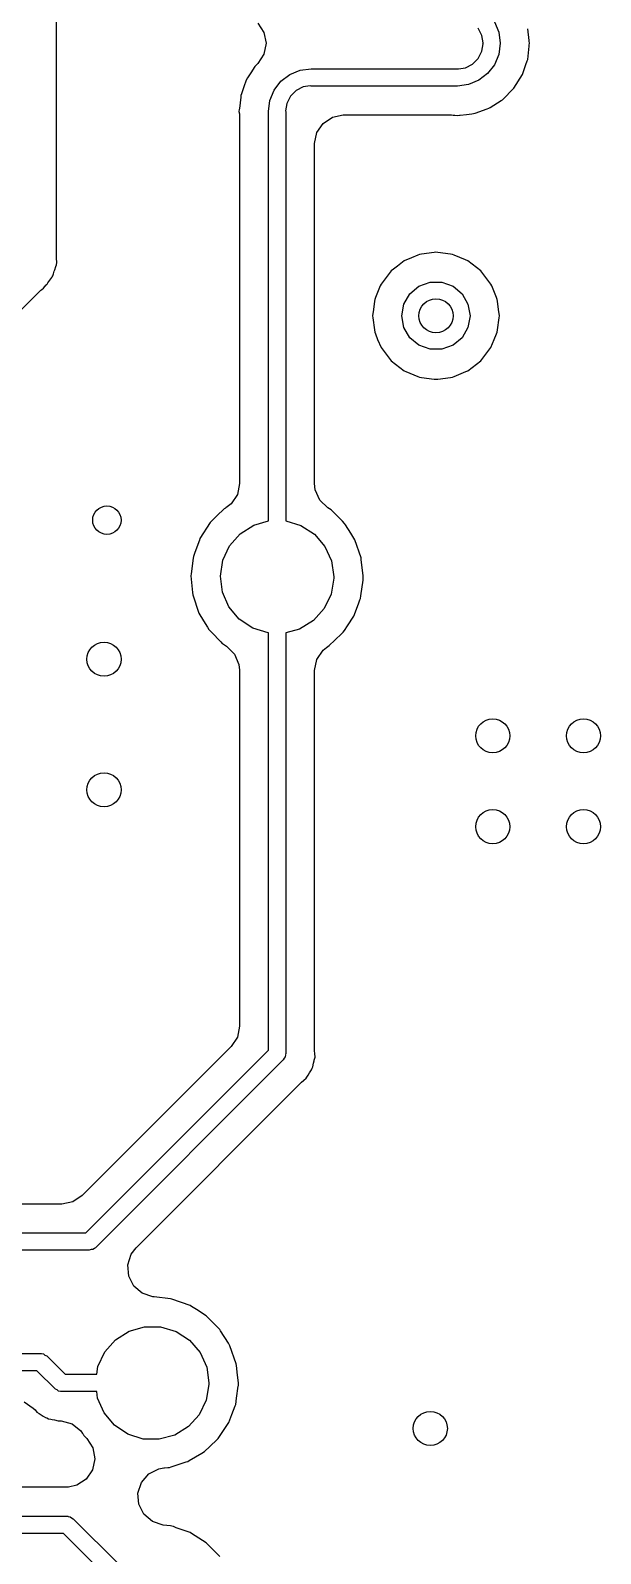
# Model space of a CAD drawing. Extents: x 0.99 to 4.24, y -7.27 to -4.02.
# Drawn here: x 2.517 to 2.715, y -6.599 to -6.07 of the extents above; entities that cross this region are included whole.
import ezdxf

# ---------------------------------------------------------------- set-up
doc = ezdxf.new("R2010")
doc.units = 0
doc.header["$MEASUREMENT"] = 0
doc.layers.add('BLACK', color=7, linetype='CONTINUOUS')

msp = doc.modelspace()

# ---------------------------------------------------------------- linework, layer by layer
at = {"layer": 'BLACK', "linetype": 'CONTINUOUS'}
for p, q in [((2.52583, -6.14872), (2.52583, -6.05132)), ((2.59564, -6.06776), (2.5978, -6.07099)), ((2.67776, -6.0674), (2.67924, -6.07097)), ((2.5978, -6.07099), (2.59855, -6.0748)), ((2.67341, -6.07205), (2.67215, -6.06956)), ((2.67381, -6.07458), (2.67341, -6.07205)), ((2.67924, -6.07097), (2.67974, -6.0748)), ((2.6898, -6.07379), (2.68935, -6.0698)), ((2.68981, -6.07384), (2.6898, -6.07379)), ((2.68981, -6.07386), (2.68981, -6.07384)), ((2.68984, -6.0741), (2.68981, -6.07386)), ((2.5978, -6.07861), (2.59564, -6.08185)), ((2.59855, -6.0748), (2.5978, -6.07861)), ((2.67215, -6.08005), (2.67341, -6.07756)), ((2.67341, -6.07756), (2.67382, -6.07503)), ((2.67374, -6.0748), (2.67381, -6.07458)), ((2.67382, -6.07503), (2.67374, -6.0748)), ((2.67374, -6.0748), (2.67374, -6.0748)), ((2.67924, -6.07864), (2.67776, -6.08221)), ((2.67974, -6.0748), (2.67924, -6.07864)), ((2.67974, -6.0748), (2.67974, -6.0748)), ((2.68929, -6.08036), (2.68981, -6.0758)), ((2.68981, -6.07576), (2.68984, -6.07549)), ((2.68981, -6.07577), (2.68981, -6.07576)), ((2.68981, -6.0758), (2.68981, -6.07577)), ((2.68996, -6.0748), (2.68984, -6.0741)), ((2.68984, -6.07549), (2.68996, -6.0748)), ((2.59464, -6.08285), (2.5933, -6.08498)), ((2.59564, -6.08185), (2.59464, -6.08285)), ((2.60677, -6.0856), (2.61034, -6.08412)), ((2.61034, -6.08412), (2.61417, -6.08361)), ((2.61417, -6.08361), (2.66493, -6.08361)), ((2.66493, -6.08361), (2.66526, -6.08367)), ((2.66526, -6.08367), (2.66769, -6.08329)), ((2.66769, -6.08329), (2.67017, -6.08202)), ((2.67017, -6.08202), (2.67215, -6.08005)), ((2.67776, -6.08221), (2.6754, -6.08528)), ((2.68744, -6.08564), (2.68869, -6.08209)), ((2.68869, -6.08209), (2.68911, -6.08089)), ((2.68911, -6.08089), (2.68929, -6.08036)), ((2.68911, -6.08089), (2.68911, -6.08089)), ((2.59166, -6.08758), (2.59085, -6.08991)), ((2.59215, -6.0868), (2.59166, -6.08758)), ((2.5933, -6.08498), (2.59215, -6.0868)), ((2.60135, -6.09102), (2.6037, -6.08795)), ((2.6037, -6.08795), (2.60677, -6.0856)), ((2.61384, -6.08956), (2.61142, -6.08994)), ((2.61417, -6.08961), (2.61384, -6.08956)), ((2.66493, -6.08961), (2.61417, -6.08961)), ((2.66876, -6.08911), (2.66493, -6.08962)), ((2.66493, -6.08962), (2.66493, -6.08961)), ((2.66493, -6.08961), (2.66493, -6.08961)), ((2.66493, -6.08961), (2.66493, -6.08961)), ((2.67234, -6.08763), (2.66876, -6.08911)), ((2.6754, -6.08528), (2.67234, -6.08763)), ((2.68447, -6.09038), (2.68744, -6.08564)), ((2.58975, -6.09342), (2.5893, -6.09743)), ((2.58981, -6.09286), (2.58975, -6.09342)), ((2.59, -6.09232), (2.58981, -6.09286)), ((2.59085, -6.08991), (2.59, -6.09232)), ((2.59936, -6.09843), (2.59987, -6.09459)), ((2.59987, -6.09459), (2.60135, -6.09102)), ((2.60696, -6.09318), (2.60569, -6.09567)), ((2.60893, -6.09121), (2.60696, -6.09318)), ((2.61142, -6.08994), (2.60893, -6.09121)), ((2.67625, -6.09702), (2.68004, -6.09464)), ((2.68004, -6.09464), (2.68051, -6.09434)), ((2.68004, -6.09464), (2.68004, -6.09464)), ((2.68051, -6.09434), (2.68447, -6.09038)), ((2.58926, -6.09774), (2.58914, -6.09843)), ((2.58914, -6.09843), (2.58929, -6.09928)), ((2.58929, -6.09747), (2.58926, -6.09774)), ((2.5893, -6.09743), (2.58929, -6.09746)), ((2.58929, -6.09746), (2.58929, -6.09747)), ((2.58929, -6.09928), (2.58929, -6.09987)), ((2.58929, -6.09987), (2.58934, -6.10044)), ((2.58934, -6.10044), (2.58934, -6.22741)), ((2.59936, -6.24043), (2.59936, -6.09843)), ((2.60569, -6.09567), (2.60529, -6.0982)), ((2.60529, -6.0982), (2.60536, -6.09843)), ((2.60536, -6.09843), (2.60536, -6.2404)), ((2.6183, -6.10255), (2.62153, -6.10039)), ((2.62153, -6.10039), (2.62534, -6.09963)), ((2.62534, -6.09963), (2.66292, -6.09963)), ((2.66292, -6.09963), (2.66349, -6.09968)), ((2.66349, -6.09968), (2.66407, -6.09968)), ((2.66407, -6.09968), (2.66493, -6.09983)), ((2.66493, -6.09983), (2.6656, -6.09972)), ((2.6656, -6.09972), (2.6659, -6.09968)), ((2.6659, -6.09968), (2.6659, -6.09968)), ((2.6659, -6.09968), (2.66591, -6.09968)), ((2.66591, -6.09968), (2.66808, -6.09944)), ((2.66808, -6.09944), (2.66994, -6.09923)), ((2.66994, -6.09923), (2.67049, -6.09917)), ((2.66994, -6.09923), (2.66994, -6.09923)), ((2.67049, -6.09917), (2.67102, -6.09898)), ((2.67102, -6.09898), (2.67525, -6.0975)), ((2.67102, -6.09898), (2.67102, -6.09898)), ((2.67525, -6.0975), (2.67577, -6.09732)), ((2.67525, -6.0975), (2.67525, -6.0975)), ((2.67577, -6.09732), (2.67625, -6.09702)), ((2.67625, -6.09702), (2.67625, -6.09702)), ((2.61614, -6.10578), (2.6183, -6.10255)), ((2.61538, -6.10959), (2.61614, -6.10578)), ((2.61538, -6.22745), (2.61538, -6.10959)), ((2.65243, -6.14794), (2.65178, -6.14802)), ((2.65683, -6.14736), (2.65243, -6.14794)), ((2.65243, -6.14794), (2.65243, -6.14794)), ((2.65748, -6.14727), (2.65683, -6.14736)), ((2.65813, -6.14736), (2.65748, -6.14727)), ((2.66253, -6.14794), (2.65813, -6.14736)), ((2.66318, -6.14802), (2.66253, -6.14794)), ((2.66253, -6.14794), (2.66253, -6.14794)), ((2.52523, -6.15332), (2.52561, -6.15225)), ((2.52561, -6.15225), (2.52581, -6.15166)), ((2.52561, -6.15225), (2.52561, -6.15225)), ((2.52581, -6.15166), (2.52583, -6.15145)), ((2.52584, -6.14911), (2.52583, -6.14872)), ((2.52583, -6.15127), (2.52591, -6.15099)), ((2.52583, -6.15145), (2.52583, -6.15127)), ((2.52591, -6.15099), (2.52584, -6.14911)), ((2.64274, -6.15308), (2.64191, -6.15372)), ((2.64409, -6.15205), (2.64274, -6.15308)), ((2.64647, -6.15022), (2.64409, -6.15205)), ((2.64897, -6.14919), (2.64647, -6.15022)), ((2.65118, -6.14827), (2.64897, -6.14919)), ((2.65178, -6.14802), (2.65118, -6.14827)), ((2.65118, -6.14827), (2.65118, -6.14827)), ((2.66378, -6.14827), (2.66318, -6.14802)), ((2.66776, -6.14992), (2.66378, -6.14827)), ((2.66378, -6.14827), (2.66378, -6.14827)), ((2.66849, -6.15022), (2.66776, -6.14992)), ((2.67305, -6.15372), (2.66849, -6.15022)), ((2.52138, -6.15973), (2.52231, -6.15854)), ((2.52231, -6.15854), (2.52237, -6.15858)), ((2.52237, -6.15858), (2.52248, -6.15837)), ((2.52248, -6.15837), (2.52255, -6.1583)), ((2.52255, -6.1583), (2.52289, -6.15782)), ((2.52289, -6.15782), (2.52317, -6.15745)), ((2.52317, -6.15745), (2.52392, -6.15651)), ((2.52392, -6.15651), (2.52427, -6.15606)), ((2.52392, -6.15651), (2.52392, -6.15651)), ((2.52427, -6.15606), (2.52438, -6.15574)), ((2.52438, -6.15574), (2.52458, -6.15547)), ((2.52458, -6.15547), (2.52481, -6.15469)), ((2.52481, -6.15469), (2.52508, -6.15377)), ((2.52481, -6.15469), (2.52481, -6.15469)), ((2.52508, -6.15377), (2.52523, -6.15332)), ((2.63841, -6.15828), (2.63816, -6.15888)), ((2.64191, -6.15372), (2.63841, -6.15828)), ((2.65157, -6.15906), (2.65543, -6.15766)), ((2.65543, -6.15766), (2.65953, -6.15766)), ((2.65953, -6.15766), (2.66339, -6.15906)), ((2.67655, -6.15828), (2.67305, -6.15372)), ((2.6768, -6.15888), (2.67655, -6.15828)), ((2.38673, -6.29412), (2.52044, -6.16041)), ((2.52044, -6.16041), (2.5207, -6.16016)), ((2.5207, -6.16016), (2.52138, -6.15973)), ((2.63621, -6.16359), (2.63613, -6.16424)), ((2.6365, -6.16289), (2.63621, -6.16359)), ((2.63816, -6.15888), (2.6365, -6.16289)), ((2.64638, -6.16525), (2.64843, -6.1617)), ((2.64843, -6.1617), (2.65157, -6.15906)), ((2.66339, -6.15906), (2.66653, -6.1617)), ((2.66653, -6.1617), (2.66858, -6.16525)), ((2.67846, -6.16289), (2.6768, -6.15888)), ((2.67875, -6.16359), (2.67846, -6.16289)), ((2.67883, -6.16424), (2.67875, -6.16359)), ((2.63575, -6.1671), (2.63546, -6.16929)), ((2.63613, -6.16424), (2.63575, -6.1671)), ((2.63613, -6.16424), (2.63613, -6.16424)), ((2.64567, -6.16929), (2.64638, -6.16525)), ((2.66858, -6.16525), (2.66929, -6.16929)), ((2.67921, -6.1671), (2.67883, -6.16424)), ((2.67883, -6.16424), (2.67883, -6.16424)), ((2.6795, -6.16929), (2.67921, -6.1671)), ((2.63546, -6.16929), (2.63555, -6.16994)), ((2.63555, -6.16994), (2.63611, -6.1742)), ((2.63611, -6.1742), (2.63621, -6.17499)), ((2.64638, -6.17333), (2.64567, -6.16929)), ((2.64843, -6.17688), (2.64638, -6.17333)), ((2.66858, -6.17333), (2.66653, -6.17688)), ((2.66929, -6.16929), (2.66858, -6.17333)), ((2.67875, -6.17499), (2.67885, -6.1742)), ((2.67885, -6.1742), (2.67941, -6.16994)), ((2.67941, -6.16994), (2.6795, -6.16929)), ((2.63621, -6.17499), (2.63646, -6.17559)), ((2.63646, -6.17559), (2.63646, -6.17559)), ((2.63646, -6.17559), (2.63724, -6.17747)), ((2.63724, -6.17747), (2.63841, -6.1803)), ((2.65157, -6.17952), (2.64843, -6.17688)), ((2.65543, -6.18092), (2.65157, -6.17952)), ((2.66339, -6.17952), (2.65953, -6.18092)), ((2.66653, -6.17688), (2.66339, -6.17952)), ((2.67655, -6.1803), (2.67772, -6.17747)), ((2.67772, -6.17747), (2.6785, -6.17559)), ((2.6785, -6.17559), (2.67875, -6.17499)), ((2.6785, -6.17559), (2.6785, -6.17559)), ((2.63841, -6.1803), (2.64191, -6.18486)), ((2.64191, -6.18486), (2.64647, -6.18836)), ((2.65953, -6.18092), (2.65543, -6.18092)), ((2.66849, -6.18836), (2.67305, -6.18486)), ((2.67305, -6.18486), (2.67655, -6.1803)), ((2.64647, -6.18836), (2.64707, -6.18861)), ((2.64707, -6.18861), (2.65118, -6.19031)), ((2.66378, -6.19031), (2.66789, -6.18861)), ((2.66789, -6.18861), (2.66849, -6.18836)), ((2.65118, -6.19031), (2.65118, -6.19031)), ((2.65118, -6.19031), (2.65178, -6.19056)), ((2.65178, -6.19056), (2.65243, -6.19065)), ((2.65243, -6.19065), (2.65243, -6.19065)), ((2.65243, -6.19065), (2.65683, -6.19123)), ((2.65683, -6.19123), (2.65748, -6.19131)), ((2.65748, -6.19131), (2.65813, -6.19123)), ((2.65813, -6.19123), (2.66253, -6.19065)), ((2.66253, -6.19065), (2.66318, -6.19056)), ((2.66253, -6.19065), (2.66253, -6.19065)), ((2.66318, -6.19056), (2.66378, -6.19031)), ((2.66378, -6.19031), (2.66378, -6.19031)), ((2.58858, -6.23122), (2.58643, -6.23445)), ((2.58934, -6.22741), (2.58858, -6.23122)), ((2.61562, -6.22962), (2.61538, -6.22745)), ((2.61719, -6.23317), (2.61562, -6.22962)), ((2.58356, -6.23668), (2.58196, -6.23824)), ((2.58396, -6.23629), (2.58356, -6.23668)), ((2.58356, -6.23668), (2.58356, -6.23668)), ((2.58443, -6.23599), (2.58396, -6.23629)), ((2.5846, -6.23589), (2.58443, -6.23599)), ((2.58443, -6.23599), (2.58443, -6.23599)), ((2.58643, -6.23445), (2.5846, -6.23589)), ((2.62001, -6.23586), (2.61719, -6.23317)), ((2.62109, -6.23655), (2.62001, -6.23586)), ((2.62184, -6.2373), (2.62109, -6.23655)), ((2.62508, -6.24056), (2.62184, -6.2373)), ((2.5792, -6.24095), (2.57559, -6.24655)), ((2.58196, -6.23824), (2.5792, -6.24095)), ((2.5896, -6.24485), (2.59432, -6.24187)), ((2.59432, -6.24187), (2.59936, -6.24043)), ((2.60536, -6.2404), (2.61062, -6.24197)), ((2.61062, -6.24197), (2.6153, -6.24501)), ((2.62579, -6.24127), (2.62508, -6.24056)), ((2.62608, -6.24175), (2.62579, -6.24127)), ((2.62794, -6.24472), (2.62608, -6.24175)), ((2.5754, -6.24707), (2.57385, -6.25134)), ((2.57559, -6.24655), (2.5754, -6.24707)), ((2.5754, -6.24707), (2.5754, -6.24707)), ((2.58591, -6.24904), (2.5896, -6.24485)), ((2.6153, -6.24501), (2.61895, -6.24924)), ((2.62932, -6.24693), (2.62794, -6.24472)), ((2.63151, -6.25322), (2.62932, -6.24693)), ((2.57324, -6.25337), (2.57256, -6.25875)), ((2.57331, -6.25281), (2.57324, -6.25337)), ((2.57385, -6.25134), (2.57331, -6.25281)), ((2.58354, -6.25409), (2.58591, -6.24904)), ((2.61895, -6.24924), (2.62126, -6.25432)), ((2.63157, -6.25377), (2.63151, -6.25322)), ((2.57256, -6.25875), (2.57247, -6.25943)), ((2.58268, -6.2596), (2.58354, -6.25409)), ((2.62126, -6.25432), (2.62205, -6.25984)), ((2.63221, -6.25946), (2.63157, -6.25377)), ((2.63157, -6.25377), (2.63157, -6.25377)), ((2.57247, -6.25943), (2.5727, -6.26176)), ((2.5727, -6.26176), (2.57305, -6.2653)), ((2.5834, -6.26514), (2.58268, -6.2596)), ((2.62204, -6.26032), (2.62112, -6.26583)), ((2.62205, -6.25984), (2.62204, -6.26032)), ((2.63143, -6.26644), (2.6322, -6.26099)), ((2.6322, -6.26099), (2.63224, -6.26068)), ((2.6322, -6.26099), (2.6322, -6.26099)), ((2.63225, -6.25984), (2.63221, -6.25946)), ((2.63224, -6.26068), (2.63225, -6.25984)), ((2.57305, -6.2653), (2.57312, -6.26606)), ((2.57312, -6.26606), (2.57523, -6.27238)), ((2.58565, -6.27024), (2.5834, -6.26514)), ((2.62112, -6.26583), (2.61868, -6.27085)), ((2.62895, -6.27351), (2.63059, -6.26918)), ((2.63059, -6.26918), (2.63112, -6.2678)), ((2.63112, -6.2678), (2.63132, -6.26728)), ((2.63112, -6.2678), (2.63112, -6.2678)), ((2.63132, -6.26728), (2.63143, -6.26644)), ((2.57523, -6.27238), (2.57685, -6.27506)), ((2.58924, -6.27452), (2.58565, -6.27024)), ((2.59389, -6.27761), (2.58924, -6.27452)), ((2.61868, -6.27085), (2.61494, -6.27499)), ((2.62678, -6.27677), (2.62895, -6.27351)), ((2.57685, -6.27506), (2.57818, -6.27726)), ((2.57818, -6.27726), (2.57868, -6.27808)), ((2.57868, -6.27808), (2.57962, -6.27906)), ((2.57962, -6.27906), (2.58286, -6.28241)), ((2.59921, -6.27927), (2.59389, -6.27761)), ((2.59936, -6.27928), (2.59921, -6.27927)), ((2.59936, -6.42395), (2.59936, -6.27928)), ((2.61018, -6.27791), (2.60536, -6.27922)), ((2.60536, -6.27922), (2.60536, -6.4252)), ((2.61494, -6.27499), (2.61018, -6.27791)), ((2.62237, -6.28181), (2.62486, -6.27944)), ((2.62486, -6.27944), (2.62526, -6.27906)), ((2.62526, -6.27906), (2.6257, -6.2784)), ((2.6257, -6.2784), (2.62678, -6.27677)), ((2.58286, -6.28241), (2.58331, -6.28288)), ((2.58331, -6.28288), (2.58377, -6.28318)), ((2.58377, -6.28318), (2.58377, -6.28318)), ((2.58377, -6.28318), (2.58484, -6.28388)), ((2.58484, -6.28388), (2.58761, -6.2866)), ((2.61614, -6.28851), (2.6183, -6.28528)), ((2.6183, -6.28528), (2.61954, -6.28431)), ((2.61951, -6.28427), (2.61996, -6.28394)), ((2.61954, -6.28431), (2.61951, -6.28427)), ((2.61996, -6.28394), (2.62044, -6.28365)), ((2.62044, -6.28365), (2.62237, -6.28181)), ((2.58761, -6.2866), (2.58913, -6.29017)), ((2.58913, -6.29017), (2.58934, -6.29221)), ((2.61538, -6.29232), (2.61614, -6.28851)), ((2.58934, -6.29221), (2.58934, -6.41568)), ((2.61538, -6.42419), (2.61538, -6.29232)), ((2.58934, -6.41568), (2.58858, -6.41949)), ((2.58858, -6.41949), (2.58643, -6.42272)), ((2.58643, -6.42272), (2.53474, -6.47441)), ((2.53597, -6.48734), (2.59936, -6.42395)), ((2.60448, -6.42732), (2.53934, -6.49247)), ((2.60476, -6.42672), (2.60448, -6.42732)), ((2.60518, -6.42622), (2.60476, -6.42672)), ((2.60529, -6.42558), (2.60518, -6.42622)), ((2.60535, -6.42546), (2.60529, -6.42558)), ((2.60536, -6.4252), (2.60533, -6.42538)), ((2.60533, -6.42538), (2.60535, -6.42546)), ((2.61501, -6.42845), (2.6152, -6.4276)), ((2.6152, -6.4276), (2.61524, -6.42742)), ((2.61524, -6.42742), (2.61553, -6.42635)), ((2.61542, -6.42506), (2.61538, -6.42419)), ((2.61553, -6.42635), (2.61542, -6.42506)), ((2.61249, -6.43369), (2.61314, -6.43258)), ((2.61314, -6.43258), (2.6136, -6.43184)), ((2.6136, -6.43184), (2.61384, -6.4315)), ((2.61384, -6.4315), (2.61434, -6.43078)), ((2.61384, -6.4315), (2.61384, -6.4315)), ((2.61434, -6.43078), (2.61449, -6.43022)), ((2.61449, -6.43022), (2.61479, -6.42972)), ((2.61479, -6.42972), (2.61501, -6.42845)), ((2.55342, -6.49255), (2.61086, -6.43511)), ((2.61086, -6.43511), (2.6115, -6.43453)), ((2.6115, -6.43453), (2.61165, -6.4344)), ((2.61165, -6.4344), (2.61249, -6.43369)), ((2.53474, -6.47441), (2.53151, -6.47657)), ((2.5277, -6.47732), (2.43796, -6.47732)), ((2.53151, -6.47657), (2.5277, -6.47732)), ((2.42803, -6.48734), (2.53597, -6.48734)), ((2.53721, -6.49334), (2.42803, -6.49334)), ((2.53783, -6.49312), (2.53721, -6.49334)), ((2.53848, -6.49306), (2.53783, -6.49312)), ((2.53902, -6.49269), (2.53848, -6.49306)), ((2.53914, -6.49264), (2.53902, -6.49269)), ((2.53918, -6.49257), (2.53914, -6.49264)), ((2.53934, -6.49247), (2.53918, -6.49257)), ((2.55058, -6.49841), (2.55178, -6.49472)), ((2.55178, -6.49472), (2.55342, -6.49255)), ((2.55088, -6.50229), (2.55058, -6.49841)), ((2.55264, -6.50575), (2.55088, -6.50229)), ((2.55559, -6.50828), (2.55264, -6.50575)), ((2.55929, -6.50948), (2.55559, -6.50828)), ((2.55975, -6.50954), (2.55929, -6.50948)), ((2.56533, -6.5102), (2.55975, -6.50954)), ((2.56588, -6.51027), (2.56533, -6.5102)), ((2.56533, -6.5102), (2.56533, -6.5102)), ((2.57216, -6.5125), (2.56588, -6.51027)), ((2.57263, -6.5128), (2.57216, -6.5125)), ((2.57436, -6.5139), (2.57263, -6.5128)), ((2.57263, -6.5128), (2.57263, -6.5128)), ((2.57779, -6.51607), (2.57436, -6.5139)), ((2.5785, -6.5168), (2.57779, -6.51607)), ((2.58177, -6.52009), (2.5785, -6.5168)), ((2.5463, -6.52438), (2.55102, -6.5214)), ((2.55102, -6.5214), (2.55638, -6.51987)), ((2.55638, -6.51987), (2.56196, -6.5199)), ((2.56196, -6.5199), (2.56731, -6.5215)), ((2.56731, -6.5215), (2.572, -6.52454)), ((2.58248, -6.5208), (2.58177, -6.52009)), ((2.58278, -6.52127), (2.58248, -6.5208)), ((2.58547, -6.52559), (2.58278, -6.52127)), ((2.5426, -6.52856), (2.5463, -6.52438)), ((2.572, -6.52454), (2.57564, -6.52876)), ((2.58601, -6.52645), (2.58547, -6.52559)), ((2.5882, -6.53275), (2.58601, -6.52645)), ((2.42496, -6.52912), (2.52031, -6.52912)), ((2.52031, -6.52912), (2.52049, -6.52915)), ((2.52049, -6.52915), (2.52057, -6.52913)), ((2.52057, -6.52913), (2.52069, -6.52918)), ((2.52069, -6.52918), (2.52133, -6.5293)), ((2.52133, -6.5293), (2.52183, -6.52972)), ((2.52183, -6.52972), (2.52243, -6.53)), ((2.52243, -6.53), (2.5288, -6.53637)), ((2.54023, -6.53361), (2.5426, -6.52856)), ((2.57564, -6.52876), (2.57795, -6.53385)), ((2.58827, -6.5333), (2.5882, -6.53275)), ((2.58864, -6.53662), (2.58827, -6.5333)), ((2.58827, -6.5333), (2.58827, -6.5333)), ((2.51906, -6.53512), (2.42496, -6.53512)), ((2.52544, -6.54149), (2.51906, -6.53512)), ((2.5288, -6.53637), (2.5398, -6.53637)), ((2.5398, -6.53637), (2.54023, -6.53361)), ((2.57795, -6.53385), (2.57874, -6.53937)), ((2.58895, -6.53937), (2.58864, -6.53662)), ((2.52603, -6.54177), (2.52544, -6.54149)), ((2.52653, -6.54219), (2.52603, -6.54177)), ((2.52718, -6.5423), (2.52653, -6.54219)), ((2.5273, -6.54236), (2.52718, -6.5423)), ((2.52738, -6.54234), (2.5273, -6.54236)), ((2.52756, -6.54237), (2.52738, -6.54234)), ((2.5398, -6.54237), (2.52756, -6.54237)), ((2.5401, -6.54466), (2.5398, -6.54237)), ((2.57873, -6.53985), (2.57781, -6.54535)), ((2.57874, -6.53937), (2.57873, -6.53985)), ((2.58832, -6.54459), (2.58889, -6.54051)), ((2.58889, -6.54051), (2.58894, -6.5402)), ((2.58889, -6.54051), (2.58889, -6.54051)), ((2.58894, -6.5402), (2.58895, -6.53937)), ((2.51457, -6.54589), (2.5178, -6.54805)), ((2.5178, -6.54805), (2.51839, -6.54869)), ((2.51839, -6.54869), (2.51906, -6.5495)), ((2.54234, -6.54977), (2.5401, -6.54466)), ((2.57781, -6.54535), (2.57537, -6.55038)), ((2.58666, -6.55036), (2.58781, -6.54732)), ((2.58781, -6.54732), (2.58801, -6.5468)), ((2.58781, -6.54732), (2.58781, -6.54732)), ((2.58801, -6.5468), (2.58832, -6.54459)), ((2.51906, -6.5495), (2.51982, -6.54993)), ((2.51982, -6.54993), (2.51982, -6.54993)), ((2.51982, -6.54993), (2.52018, -6.55014)), ((2.52018, -6.55014), (2.52091, -6.55061)), ((2.52091, -6.55061), (2.52126, -6.55085)), ((2.52126, -6.55085), (2.52197, -6.55135)), ((2.52197, -6.55135), (2.52253, -6.5515)), ((2.52253, -6.5515), (2.52304, -6.55179)), ((2.52304, -6.55179), (2.5239, -6.55194)), ((2.5239, -6.55194), (2.5239, -6.55194)), ((2.5239, -6.55194), (2.52428, -6.55201)), ((2.52428, -6.55201), (2.5243, -6.55202)), ((2.5243, -6.55202), (2.52431, -6.55202)), ((2.52431, -6.55202), (2.52516, -6.55221)), ((2.52516, -6.55221), (2.52641, -6.55254)), ((2.52641, -6.55254), (2.52727, -6.55246)), ((2.52727, -6.55246), (2.5275, -6.55248)), ((2.5275, -6.55248), (2.53123, -6.55357)), ((2.53123, -6.55357), (2.53426, -6.556)), ((2.54593, -6.55404), (2.54234, -6.54977)), ((2.55058, -6.55714), (2.54593, -6.55404)), ((2.57163, -6.55452), (2.56687, -6.55744)), ((2.57537, -6.55038), (2.57163, -6.55452)), ((2.58195, -6.55858), (2.58564, -6.55303)), ((2.58564, -6.55303), (2.58666, -6.55036)), ((2.53426, -6.556), (2.5349, -6.5569)), ((2.5349, -6.5569), (2.53508, -6.55713)), ((2.53508, -6.55713), (2.53537, -6.55761)), ((2.53537, -6.55761), (2.53576, -6.55801)), ((2.53576, -6.55801), (2.53635, -6.55863)), ((2.53635, -6.55863), (2.53846, -6.56189)), ((2.55591, -6.5588), (2.55058, -6.55714)), ((2.56149, -6.5589), (2.55591, -6.5588)), ((2.56687, -6.55744), (2.56149, -6.5589)), ((2.57903, -6.56137), (2.58155, -6.55897)), ((2.58155, -6.55897), (2.58195, -6.55858)), ((2.53846, -6.56189), (2.53915, -6.56572)), ((2.57188, -6.56631), (2.57628, -6.56368)), ((2.57628, -6.56368), (2.57713, -6.56318)), ((2.57713, -6.56318), (2.57903, -6.56137)), ((2.53832, -6.56952), (2.53611, -6.57271)), ((2.53915, -6.56572), (2.53832, -6.56952)), ((2.55784, -6.57092), (2.5613, -6.56916)), ((2.5613, -6.56916), (2.56309, -6.56883)), ((2.56309, -6.56883), (2.56327, -6.56882)), ((2.56327, -6.56882), (2.56451, -6.5687)), ((2.56451, -6.5687), (2.56507, -6.56865)), ((2.56451, -6.5687), (2.56451, -6.5687)), ((2.56507, -6.56865), (2.5656, -6.56848)), ((2.5656, -6.56848), (2.57087, -6.56676)), ((2.5656, -6.56848), (2.5656, -6.56848)), ((2.57087, -6.56676), (2.5714, -6.56659)), ((2.57087, -6.56676), (2.57087, -6.56676)), ((2.5714, -6.56659), (2.57188, -6.56631)), ((2.57188, -6.56631), (2.57188, -6.56631)), ((2.52852, -6.57556), (2.40402, -6.57556)), ((2.52939, -6.57553), (2.52852, -6.57556)), ((2.53006, -6.57547), (2.52939, -6.57553)), ((2.53284, -6.57481), (2.53006, -6.57547)), ((2.53611, -6.57271), (2.53284, -6.57481)), ((2.55411, -6.57757), (2.55531, -6.57388)), ((2.55531, -6.57388), (2.55784, -6.57092)), ((2.55441, -6.58145), (2.55411, -6.57757)), ((2.39409, -6.58558), (2.52953, -6.58558)), ((2.52953, -6.58558), (2.52971, -6.58561)), ((2.52971, -6.58561), (2.52979, -6.58559)), ((2.52979, -6.58559), (2.52991, -6.58565)), ((2.52991, -6.58565), (2.53055, -6.58576)), ((2.53055, -6.58576), (2.53106, -6.58618)), ((2.53106, -6.58618), (2.53165, -6.58646)), ((2.55617, -6.58491), (2.55441, -6.58145)), ((2.55912, -6.58744), (2.55617, -6.58491)), ((2.52828, -6.59158), (2.39409, -6.59158)), ((2.54326, -6.60656), (2.52828, -6.59158)), ((2.53165, -6.58646), (2.54753, -6.60234)), ((2.56282, -6.58864), (2.55912, -6.58744)), ((2.56533, -6.58894), (2.56282, -6.58864)), ((2.56588, -6.58901), (2.56533, -6.58894)), ((2.56533, -6.58894), (2.56533, -6.58894)), ((2.56641, -6.58919), (2.56588, -6.58901)), ((2.5674, -6.58955), (2.56641, -6.58919)), ((2.56641, -6.58919), (2.56641, -6.58919)), ((2.57216, -6.59124), (2.5674, -6.58955)), ((2.57263, -6.59154), (2.57216, -6.59124)), ((2.57399, -6.59241), (2.57263, -6.59154)), ((2.57263, -6.59154), (2.57263, -6.59154)), ((2.57779, -6.59481), (2.57399, -6.59241)), ((2.58248, -6.59954), (2.57779, -6.59481))]:
    msp.add_line(p, q, dxfattribs=at)
at = {"layer": 'BLACK'}
for centre, radius in [((2.65748, -6.16929), 0.00591), ((2.54331, -6.24016), 0.00492), ((2.54232, -6.28839), 0.00591), ((2.67717, -6.31496), 0.00591), ((2.70866, -6.31496), 0.00591), ((2.54232, -6.33366), 0.00591), ((2.67717, -6.34646), 0.00591), ((2.70866, -6.34646), 0.00591), ((2.65551, -6.55512), 0.00591)]:
    msp.add_circle(centre, radius, dxfattribs=at)

doc.saveas('drawing.dxf')
